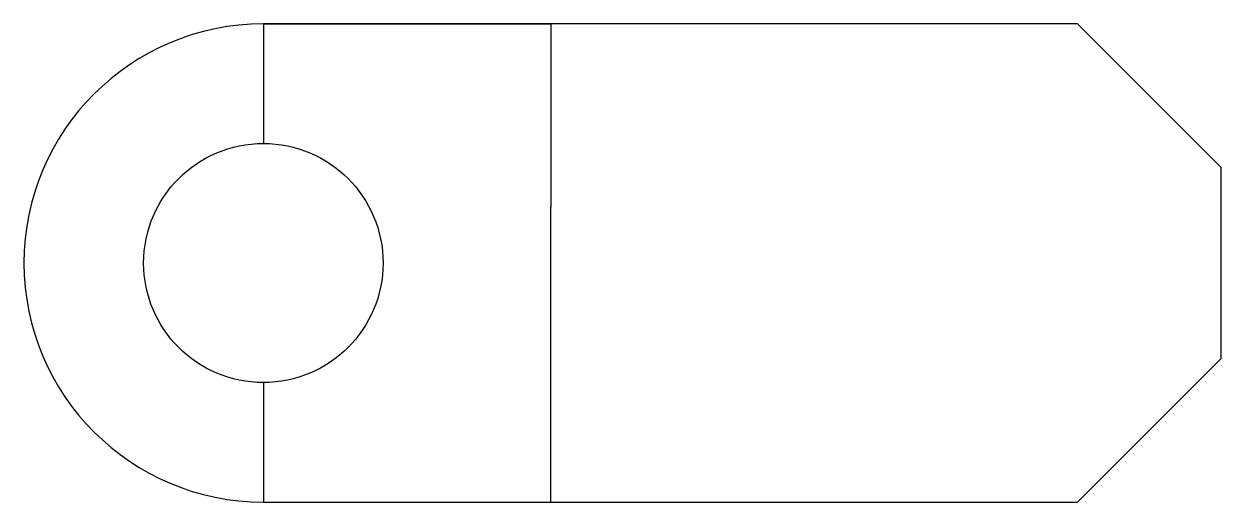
# Model space of a CAD drawing. Header units: millimetres. Extents: x -67.9 to 7.1, y 108.5 to 138.5.
import ezdxf

# ---------------------------------------------------------------- set-up
doc = ezdxf.new("R2010")
doc.units = ezdxf.units.MM
doc.header["$MEASUREMENT"] = 0

msp = doc.modelspace()

# ---------------------------------------------------------------- linework, layer by layer
for p, q in [((-52.885, 138.45, 21), (-34.885, 138.45, 21)), ((-1.885, 138.45), (-52.885, 138.45)), ((-52.885, 138.45), (-52.885, 130.95)), ((-34.885, 138.45, 21), (-34.885, 126.95, 21)), ((-1.885, 138.45), (7.115, 129.45)), ((7.115, 117.45), (7.115, 129.45)), ((-34.885, 119.95, 21), (-34.885, 126.95, 21)), ((-34.885, 108.45, 21), (-34.885, 119.95, 21)), ((-1.885, 108.45), (7.115, 117.45)), ((-52.885, 115.95), (-52.885, 108.45)), ((-52.885, 108.45, 21), (-34.885, 108.45, 21)), ((-52.885, 108.45), (-1.885, 108.45))]:
    msp.add_line(p, q)
at = {"extrusion": (1, 0, 0)}
for p, q in [((-34.885, 126.95, 21), (-34.885, 126.95)), ((-34.885, 119.95, 21), (-34.885, 119.95))]:
    msp.add_line(p, q, dxfattribs=at)
msp.add_circle((-52.885, 123.45, 21), 7.5)
msp.add_arc((-52.885, 123.45, 21), 15, 90, 270)

doc.saveas('drawing.dxf')
